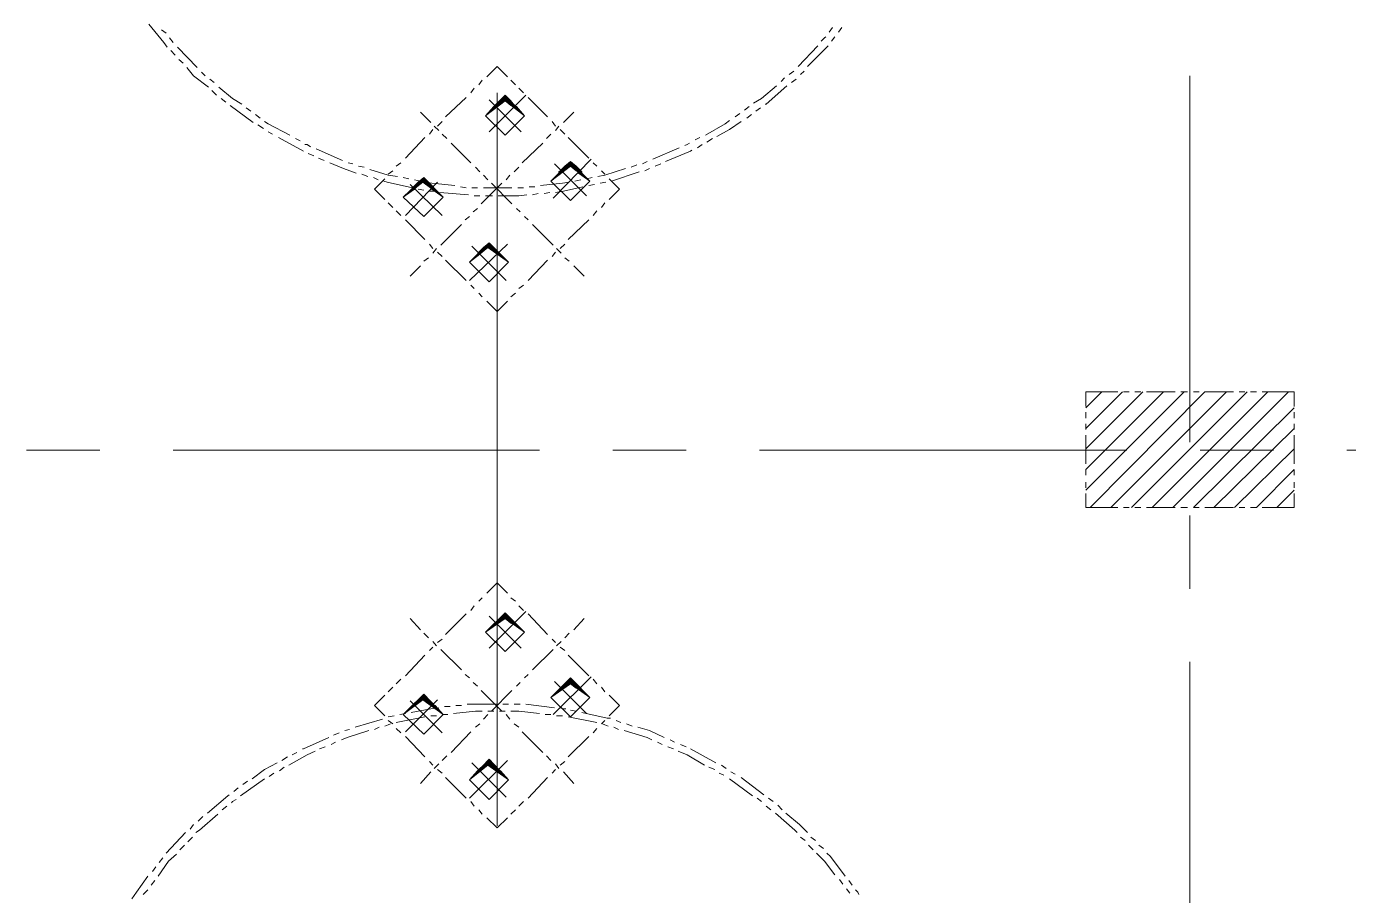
# Model space of a CAD drawing. Header units: millimetres. Extents: x 29 to 95071, y 20 to 67221.
# Drawn here: x 50992 to 56715, y 38255 to 42017 of the extents above; entities that cross this region are included whole.
import ezdxf

# ---------------------------------------------------------------- set-up
doc = ezdxf.new("R2010")
doc.units = ezdxf.units.MM

msp = doc.modelspace()

# ---------------------------------------------------------------- hatches: boundary and pattern name
h = msp.add_hatch(color=7)
h.dxf.hatch_style = 2
h.paths.add_polyline_path([(53064.1, 41719.1), (53088.9, 41694.4), (53039.3, 41694.4)])
h = msp.add_hatch(color=7)
h.dxf.hatch_style = 2
h.paths.add_polyline_path([(53014.5, 41669.6), (53024.5, 41669.6), (52979.8, 41629.9)])
h = msp.add_hatch(color=7)
h.paths.add_polyline_path([(53034.4, 41674.5), (53019.5, 41674.5), (53029.4, 41669.6)])
h.paths.add_polyline_path([(53019.5, 41674.5), (53029.4, 41669.6), (53014.5, 41669.6)])
h = msp.add_hatch(color=7)
h.paths.add_polyline_path([(53024.5, 41669.6), (53014.5, 41669.6)])
h.paths.add_polyline_path([(53024.5, 41669.6), (53014.5, 41669.6), (53029.4, 41669.6)])
h = msp.add_hatch(color=7)
h.paths.add_polyline_path([(53064.1, 41694.4), (53039.3, 41694.4), (53034.4, 41674.5)])
h.paths.add_polyline_path([(53039.3, 41694.4), (53034.4, 41674.5), (53019.5, 41674.5)])
h = msp.add_hatch(color=7)
h.paths.add_polyline_path([(53088.9, 41694.4), (53064.1, 41694.4), (53103.8, 41674.5)])
h.paths.add_polyline_path([(53064.1, 41694.4), (53103.8, 41674.5), (53088.9, 41674.5)])
h = msp.add_hatch(color=7)
h.paths.add_polyline_path([(53103.8, 41674.5), (53088.9, 41674.5), (53098.8, 41669.6)])
h.paths.add_polyline_path([(53088.9, 41674.5), (53098.8, 41669.6)])
h = msp.add_hatch(color=7)
h.dxf.hatch_style = 2
h.paths.add_polyline_path([(53103.8, 41674.5), (53113.7, 41669.6), (53098.8, 41669.6)])
h = msp.add_hatch(color=7)
h.paths.add_polyline_path([(53113.7, 41669.6), (53098.8, 41669.6)])
h.paths.add_polyline_path([(53113.7, 41669.6), (53098.8, 41669.6)])
h.paths.add_polyline_path([(53098.8, 41669.6), (53113.7, 41669.6), (53148.4, 41629.9)])
h = msp.add_hatch(color=7)
h.dxf.hatch_style = 2
h.paths.add_polyline_path([(53346.6, 41431.7), (53371.4, 41411.8), (53321.8, 41411.8)])
h = msp.add_hatch(color=7)
h.dxf.hatch_style = 2
h.paths.add_polyline_path([(53297.1, 41382.1), (53307, 41382.1), (53262.4, 41347.4)])
h = msp.add_hatch(color=7)
h.paths.add_polyline_path([(53311.9, 41387.1), (53302, 41392)])
h.paths.add_polyline_path([(53302, 41392), (53311.9, 41387.1), (53297.1, 41387.1)])
h = msp.add_hatch(color=7)
h.paths.add_polyline_path([(53311.9, 41387.1), (53297.1, 41387.1), (53307, 41382.1)])
h.paths.add_polyline_path([(53297.1, 41387.1), (53307, 41382.1), (53297.1, 41382.1)])
h = msp.add_hatch(color=7)
h.paths.add_polyline_path([(53346.6, 41411.8), (53321.8, 41411.8), (53316.9, 41392)])
h.paths.add_polyline_path([(53321.8, 41411.8), (53316.9, 41392), (53302, 41392)])
h = msp.add_hatch(color=7)
h.dxf.hatch_style = 2
h.paths.add_polyline_path([(53302, 41392), (53316.9, 41392), (53311.9, 41387.1)])
h = msp.add_hatch(color=7)
h.paths.add_polyline_path([(53371.4, 41411.8), (53346.6, 41411.8), (53391.2, 41392)])
h.paths.add_polyline_path([(53346.6, 41411.8), (53391.2, 41392), (53371.4, 41392)])
h = msp.add_hatch(color=7)
h.paths.add_polyline_path([(53381.3, 41387.1), (53371.4, 41392)])
h.paths.add_polyline_path([(53381.3, 41387.1), (53371.4, 41392), (53391.2, 41392)])
h = msp.add_hatch(color=7)
h.dxf.hatch_style = 2
h.paths.add_polyline_path([(53391.2, 41392), (53396.2, 41387.1), (53381.3, 41387.1)])
h = msp.add_hatch(color=7)
h.paths.add_polyline_path([(53381.3, 41387.1), (53381.3, 41382.1), (53396.2, 41382.1)])
h.paths.add_polyline_path([(53381.3, 41382.1), (53396.2, 41382.1), (53430.9, 41347.4)])
h = msp.add_hatch(color=7)
h.dxf.hatch_style = 2
h.paths.add_polyline_path([(53381.3, 41387.1), (53396.2, 41387.1), (53396.2, 41382.1)])
h = msp.add_hatch(color=7)
h.paths.add_polyline_path([(52682.5, 41322.6), (52667.6, 41322.6), (52672.5, 41312.7)])
h.paths.add_polyline_path([(52667.6, 41322.6), (52672.5, 41312.7), (52662.6, 41312.7)])
h = msp.add_hatch(color=7)
h.paths.add_polyline_path([(52707.2, 41342.5), (52687.4, 41342.5), (52682.5, 41322.6)])
h.paths.add_polyline_path([(52687.4, 41342.5), (52682.5, 41322.6), (52667.6, 41322.6)])
h = msp.add_hatch(color=7)
h.dxf.hatch_style = 2
h.paths.add_polyline_path([(52712.2, 41362.3), (52732, 41342.5), (52687.4, 41342.5)])
h = msp.add_hatch(color=7)
h.paths.add_polyline_path([(52732, 41342.5), (52707.2, 41342.5), (52751.8, 41322.6)])
h.paths.add_polyline_path([(52707.2, 41342.5), (52751.8, 41322.6), (52737, 41322.6)])
h = msp.add_hatch(color=7)
h.paths.add_polyline_path([(52751.8, 41322.6), (52737, 41322.6), (52746.9, 41312.7)])
h.paths.add_polyline_path([(52737, 41322.6), (52746.9, 41312.7)])
h = msp.add_hatch(color=7)
h.dxf.hatch_style = 2
h.paths.add_polyline_path([(52751.8, 41322.6), (52756.8, 41312.7), (52746.9, 41312.7)])
h = msp.add_hatch(color=7)
h.dxf.hatch_style = 2
h.paths.add_polyline_path([(52662.6, 41312.7), (52672.5, 41312.7), (52623, 41278)])
h = msp.add_hatch(color=7)
h.paths.add_polyline_path([(52756.8, 41312.7), (52761.8, 41312.7), (52746.9, 41312.7)])
h.paths.add_polyline_path([(52761.8, 41312.7), (52746.9, 41312.7)])
h.paths.add_polyline_path([(52746.9, 41312.7), (52761.8, 41312.7), (52796.5, 41278)])
h = msp.add_hatch(color=7)
h.paths.add_polyline_path([(52955.1, 41030.2), (52950.1, 41040.1)])
h.paths.add_polyline_path([(52950.1, 41040.1), (52955.1, 41030.2), (52945.1, 41030.2)])
h.paths.add_polyline_path([(52955.1, 41030.2), (52945.1, 41030.2), (52910.5, 40995.5)])
h = msp.add_hatch(color=7)
h.paths.add_polyline_path([(52989.8, 41059.9), (52969.9, 41059.9), (52965, 41040.1)])
h.paths.add_polyline_path([(52969.9, 41059.9), (52965, 41040.1), (52950.1, 41040.1)])
h = msp.add_hatch(color=7)
h.dxf.hatch_style = 2
h.paths.add_polyline_path([(52950.1, 41040.1), (52965, 41040.1), (52955.1, 41030.2)])
h = msp.add_hatch(color=7)
h.dxf.hatch_style = 2
h.paths.add_polyline_path([(52994.7, 41079.8), (53014.5, 41059.9), (52969.9, 41059.9)])
h = msp.add_hatch(color=7)
h.paths.add_polyline_path([(53014.5, 41059.9), (52989.8, 41059.9), (53034.4, 41040.1)])
h.paths.add_polyline_path([(52989.8, 41059.9), (53034.4, 41040.1), (53019.5, 41040.1)])
h = msp.add_hatch(color=7)
h.paths.add_polyline_path([(53034.4, 41040.1), (53019.5, 41040.1), (53029.4, 41030.2)])
h.paths.add_polyline_path([(53019.5, 41040.1), (53029.4, 41030.2)])
h = msp.add_hatch(color=7)
h.dxf.hatch_style = 2
h.paths.add_polyline_path([(53034.4, 41040.1), (53039.3, 41030.2), (53029.4, 41030.2)])
h = msp.add_hatch(color=7)
h.paths.add_polyline_path([(53039.3, 41030.2), (53044.3, 41030.2), (53029.4, 41030.2)])
h.paths.add_polyline_path([(53044.3, 41030.2), (53029.4, 41030.2)])
h.paths.add_polyline_path([(53029.4, 41030.2), (53044.3, 41030.2), (53079, 40995.5)])
h = msp.add_hatch(color=7)
h.dxf.hatch_style = 2
h.paths.add_polyline_path([(53014.5, 39429.2), (53024.5, 39429.2), (52979.8, 39394.5)])
h = msp.add_hatch(color=7)
h.paths.add_polyline_path([(53034.4, 39434.2), (53019.5, 39434.2), (53029.4, 39429.2)])
h.paths.add_polyline_path([(53019.5, 39434.2), (53029.4, 39429.2), (53014.5, 39429.2)])
h = msp.add_hatch(color=7)
h.paths.add_polyline_path([(53024.5, 39429.2), (53014.5, 39429.2)])
h.paths.add_polyline_path([(53024.5, 39429.2), (53014.5, 39429.2), (53029.4, 39429.2)])
h = msp.add_hatch(color=7)
h.paths.add_polyline_path([(53064.1, 39454), (53039.3, 39454), (53034.4, 39434.2)])
h.paths.add_polyline_path([(53039.3, 39454), (53034.4, 39434.2), (53019.5, 39434.2)])
h = msp.add_hatch(color=7)
h.dxf.hatch_style = 2
h.paths.add_polyline_path([(53064.1, 39478.8), (53088.9, 39454), (53039.3, 39454)])
h = msp.add_hatch(color=7)
h.paths.add_polyline_path([(53088.9, 39454), (53064.1, 39454), (53103.8, 39434.2)])
h.paths.add_polyline_path([(53064.1, 39454), (53103.8, 39434.2), (53088.9, 39434.2)])
h = msp.add_hatch(color=7)
h.paths.add_polyline_path([(53103.8, 39434.2), (53088.9, 39434.2), (53098.8, 39429.2)])
h.paths.add_polyline_path([(53088.9, 39434.2), (53098.8, 39429.2)])
h = msp.add_hatch(color=7)
h.dxf.hatch_style = 2
h.paths.add_polyline_path([(53103.8, 39434.2), (53113.7, 39429.2), (53098.8, 39429.2)])
h = msp.add_hatch(color=7)
h.paths.add_polyline_path([(53113.7, 39429.2), (53098.8, 39429.2)])
h.paths.add_polyline_path([(53113.7, 39429.2), (53098.8, 39429.2)])
h.paths.add_polyline_path([(53098.8, 39429.2), (53113.7, 39429.2), (53148.4, 39394.5)])
h = msp.add_hatch(color=7)
h.dxf.hatch_style = 2
h.paths.add_polyline_path([(53297.1, 39146.7), (53307, 39146.7), (53262.4, 39112)])
h = msp.add_hatch(color=7)
h.paths.add_polyline_path([(53316.9, 39151.7), (53302, 39151.7), (53311.9, 39146.7)])
h.paths.add_polyline_path([(53302, 39151.7), (53311.9, 39146.7), (53297.1, 39146.7)])
h = msp.add_hatch(color=7)
h.paths.add_polyline_path([(53307, 39146.7), (53297.1, 39146.7)])
h.paths.add_polyline_path([(53307, 39146.7), (53297.1, 39146.7), (53311.9, 39146.7)])
h = msp.add_hatch(color=7)
h.paths.add_polyline_path([(53346.6, 39171.5), (53321.8, 39171.5), (53316.9, 39151.7)])
h.paths.add_polyline_path([(53321.8, 39171.5), (53316.9, 39151.7), (53302, 39151.7)])
h = msp.add_hatch(color=7)
h.dxf.hatch_style = 2
h.paths.add_polyline_path([(53346.6, 39196.3), (53371.4, 39171.5), (53321.8, 39171.5)])
h = msp.add_hatch(color=7)
h.paths.add_polyline_path([(53371.4, 39171.5), (53346.6, 39171.5), (53391.2, 39151.7)])
h.paths.add_polyline_path([(53346.6, 39171.5), (53391.2, 39151.7), (53371.4, 39151.7)])
h = msp.add_hatch(color=7)
h.paths.add_polyline_path([(53391.2, 39151.7), (53371.4, 39151.7), (53381.3, 39146.7)])
h.paths.add_polyline_path([(53371.4, 39151.7), (53381.3, 39146.7)])
h = msp.add_hatch(color=7)
h.dxf.hatch_style = 2
h.paths.add_polyline_path([(53391.2, 39151.7), (53396.2, 39146.7), (53381.3, 39146.7)])
h = msp.add_hatch(color=7)
h.paths.add_polyline_path([(53396.2, 39146.7), (53381.3, 39146.7)])
h.paths.add_polyline_path([(53396.2, 39146.7), (53381.3, 39146.7)])
h.paths.add_polyline_path([(53381.3, 39146.7), (53396.2, 39146.7), (53430.9, 39112)])
h = msp.add_hatch(color=7)
h.paths.add_polyline_path([(52707.2, 39102.1), (52687.4, 39102.1), (52682.5, 39082.3)])
h.paths.add_polyline_path([(52687.4, 39102.1), (52682.5, 39082.3), (52667.6, 39082.3)])
h = msp.add_hatch(color=7)
h.dxf.hatch_style = 2
h.paths.add_polyline_path([(52712.2, 39126.9), (52732, 39102.1), (52687.4, 39102.1)])
h = msp.add_hatch(color=7)
h.paths.add_polyline_path([(52732, 39102.1), (52707.2, 39102.1), (52751.8, 39082.3)])
h.paths.add_polyline_path([(52707.2, 39102.1), (52751.8, 39082.3), (52737, 39082.3)])
h = msp.add_hatch(color=7)
h.dxf.hatch_style = 2
h.paths.add_polyline_path([(52662.6, 39077.3), (52672.5, 39077.3), (52623, 39037.7)])
h = msp.add_hatch(color=7)
h.paths.add_polyline_path([(52682.5, 39082.3), (52667.6, 39082.3), (52672.5, 39077.3)])
h.paths.add_polyline_path([(52667.6, 39082.3), (52672.5, 39077.3), (52662.6, 39077.3)])
h = msp.add_hatch(color=7)
h.paths.add_polyline_path([(52751.8, 39082.3), (52737, 39082.3), (52746.9, 39077.3)])
h.paths.add_polyline_path([(52737, 39082.3), (52746.9, 39077.3)])
h = msp.add_hatch(color=7)
h.dxf.hatch_style = 2
h.paths.add_polyline_path([(52751.8, 39082.3), (52756.8, 39077.3), (52746.9, 39077.3)])
h = msp.add_hatch(color=7)
h.paths.add_polyline_path([(52756.8, 39077.3), (52761.8, 39077.3), (52746.9, 39077.3)])
h.paths.add_polyline_path([(52761.8, 39077.3), (52746.9, 39077.3)])
h.paths.add_polyline_path([(52746.9, 39077.3), (52761.8, 39077.3), (52796.5, 39037.7)])
h = msp.add_hatch(color=7)
h.paths.add_polyline_path([(52965, 38799.7), (52950.1, 38799.7), (52955.1, 38794.8)])
h.paths.add_polyline_path([(52950.1, 38799.7), (52955.1, 38794.8), (52945.1, 38794.8)])
h = msp.add_hatch(color=7)
h.paths.add_polyline_path([(52989.8, 38819.6), (52969.9, 38819.6), (52965, 38799.7)])
h.paths.add_polyline_path([(52969.9, 38819.6), (52965, 38799.7), (52950.1, 38799.7)])
h = msp.add_hatch(color=7)
h.dxf.hatch_style = 2
h.paths.add_polyline_path([(52994.7, 38844.4), (53014.5, 38819.6), (52969.9, 38819.6)])
h = msp.add_hatch(color=7)
h.paths.add_polyline_path([(53014.5, 38819.6), (52989.8, 38819.6), (53034.4, 38799.7)])
h.paths.add_polyline_path([(52989.8, 38819.6), (53034.4, 38799.7), (53019.5, 38799.7)])
h = msp.add_hatch(color=7)
h.paths.add_polyline_path([(53034.4, 38799.7), (53019.5, 38799.7), (53029.4, 38794.8)])
h.paths.add_polyline_path([(53019.5, 38799.7), (53029.4, 38794.8)])
h = msp.add_hatch(color=7)
h.dxf.hatch_style = 2
h.paths.add_polyline_path([(53034.4, 38799.7), (53039.3, 38794.8), (53029.4, 38794.8)])
h = msp.add_hatch(color=7)
h.dxf.hatch_style = 2
h.paths.add_polyline_path([(52945.1, 38794.8), (52955.1, 38794.8), (52910.5, 38755.1)])
h = msp.add_hatch(color=7)
h.paths.add_polyline_path([(53039.3, 38794.8), (53044.3, 38794.8), (53029.4, 38794.8)])
h.paths.add_polyline_path([(53044.3, 38794.8), (53029.4, 38794.8)])
h.paths.add_polyline_path([(53029.4, 38794.8), (53044.3, 38794.8), (53079, 38755.1)])

# ---------------------------------------------------------------- linework, layer by layer
at = {"color": 7, "lineweight": 0}
for points in [[(51522.6, 42026.5), (51587.1, 41947.2), (51601.9, 41927.3)], [(54466.8, 41991.8), (54481.7, 42011.6)], [(54506.5, 41991.8), (54521.3, 42011.6)], [(51577.1, 42001.7), (51597, 41986.8)], [(51611.8, 41967), (51626.7, 41947.2)], [(54432.1, 41952.1), (54447, 41967), (54451.9, 41971.9)], [(54476.7, 41952.1), (54491.6, 41971.9)], [(51616.8, 41912.5), (51636.6, 41892.6)], [(51646.5, 41927.3), (51730.8, 41838.1)], [(54333, 41843.1), (54417.2, 41932.3)], [(54372.6, 41843.1), (54461.8, 41932.3)], [(51651.5, 41872.8), (51671.3, 41857.9)], [(51686.2, 41838.1), (51715.9, 41803.4), (51780.4, 41753.8)], [(53029.4, 41843.1), (52984.8, 41798.5)], [(53029.4, 41843.1), (53074, 41798.5)], [(51750.6, 41818.3), (51765.5, 41803.4)], [(51785.3, 41788.5), (51805.1, 41773.7)], [(52965, 41783.6), (52950.1, 41763.8)], [(53088.9, 41783.6), (53108.7, 41763.8)], [(54258.6, 41778.6), (54273.5, 41793.5)], [(54293.3, 41808.4), (54313.2, 41823.2)], [(54303.2, 41773.7), (54323.1, 41788.5)], [(54342.9, 41808.4), (54357.8, 41823.2)], [(56028.1, 40217.3), (56028.1, 41803.4)], [(51795.2, 41739), (51815.1, 41719.1)], [(51825, 41753.8), (51884.4, 41704.3), (51924.1, 41679.5)], [(52930.3, 41748.9), (52915.4, 41729.1)], [(53064.1, 41719.1), (52979.8, 41629.9), (53064.1, 41694.4)], [(53153.3, 41719.1), (52994.7, 41560.5)], [(53029.4, 38556.9), (53029.4, 41729.1)], [(53148.4, 41629.9), (53064.1, 41719.1)], [(53123.6, 41748.9), (53143.4, 41729.1)], [(54139.7, 41684.5), (54174.4, 41704.3), (54238.8, 41758.8)], [(54189.2, 41679.5), (54194.2, 41679.5), (54283.4, 41758.8)], [(51834.9, 41704.3), (51854.7, 41689.4)], [(51874.5, 41674.5), (51973.7, 41600.2)], [(51943.9, 41664.6), (51963.8, 41649.8)], [(52895.6, 41709.2), (52806.4, 41625)], [(52994.7, 41699.3), (53133.5, 41560.5)], [(53064.1, 41694.4), (53148.4, 41629.9)], [(53163.2, 41709.2), (53247.5, 41625)], [(54100, 41654.7), (54119.8, 41669.6)], [(54149.6, 41649.8), (54169.4, 41664.6)], [(51983.6, 41634.9), (52003.4, 41620)], [(52023.2, 41605.1), (52038.1, 41595.2), (52132.3, 41545.7)], [(52697.3, 41644.8), (52741.9, 41600.2)], [(52791.5, 41605.1), (52771.7, 41585.3)], [(53064.1, 41545.7), (52979.8, 41629.9)], [(53148.4, 41629.9), (53064.1, 41545.7)], [(53267.3, 41605.1), (53282.2, 41585.3)], [(53361.5, 41644.8), (53316.9, 41600.2)], [(53931.5, 41545.7), (54015.8, 41595.2), (54035.6, 41610.1)], [(53981.1, 41540.7), (54035.6, 41570.5), (54085.2, 41605.1)], [(54060.4, 41625), (54080.2, 41639.8)], [(54109.9, 41620), (54129.8, 41634.9)], [(51993.5, 41590.3), (52018.3, 41575.4)], [(52038.1, 41560.5), (52057.9, 41550.6)], [(52751.8, 41570.5), (52737, 41550.6)], [(52756.8, 41585.3), (52776.6, 41565.5)], [(52791.5, 41550.6), (52811.3, 41530.8)], [(53262.4, 41550.6), (53242.5, 41530.8)], [(53297.1, 41585.3), (53282.2, 41565.5)], [(53302, 41570.5), (53321.8, 41550.6)], [(52082.7, 41535.8), (52191.8, 41476.3)], [(52157.1, 41530.8), (52176.9, 41520.9)], [(52196.7, 41506), (52206.6, 41506), (52221.5, 41496.1)], [(52717.1, 41535.8), (52632.9, 41446.5)], [(52831.1, 41511), (52915.4, 41426.7)], [(53227.7, 41511), (53138.5, 41426.7)], [(53336.7, 41535.8), (53425.9, 41446.5)], [(53703.5, 41441.6), (53817.5, 41491.1)], [(53842.3, 41501.1), (53852.2, 41506), (53862.1, 41511)], [(53886.9, 41525.8), (53906.7, 41535.8)], [(53896.8, 41491.1), (53916.6, 41506)], [(53936.5, 41515.9), (53961.2, 41530.8)], [(52211.6, 41466.4), (52236.4, 41456.5)], [(52246.3, 41486.2), (52360.3, 41436.6)], [(52256.2, 41446.5), (52281, 41436.6)], [(53346.6, 41431.7), (53262.4, 41347.4), (53346.6, 41411.8)], [(53435.8, 41441.6), (53272.3, 41273.1)], [(53346.6, 41411.8), (53430.9, 41347.4), (53346.6, 41431.7)], [(53658.9, 41421.8), (53678.7, 41431.7)], [(53758, 41431.7), (53867.1, 41476.3), (53872, 41481.2)], [(52305.8, 41426.7), (52365.2, 41401.9), (52419.8, 41382.1)], [(52385.1, 41426.7), (52404.9, 41421.8)], [(52429.7, 41411.8), (52454.4, 41406.9)], [(52444.5, 41377.1), (52469.3, 41367.2)], [(52479.2, 41397), (52558.5, 41372.2), (52598.2, 41367.2)], [(52578.4, 41392), (52558.5, 41377.1)], [(52613.1, 41426.7), (52593.2, 41411.8)], [(52935.2, 41406.9), (52955.1, 41387.1)], [(53123.6, 41406.9), (53103.8, 41387.1)], [(53416, 41283), (53277.2, 41421.8)], [(53445.8, 41426.7), (53460.6, 41411.8)], [(53465.6, 41367.2), (53495.3, 41372.2), (53584.5, 41401.9)], [(53480.5, 41392), (53495.3, 41377.1)], [(53525.1, 41347.4), (53644, 41387.1)], [(53609.3, 41406.9), (53634.1, 41416.8)], [(53668.8, 41392), (53688.6, 41401.9)], [(53713.4, 41411.8), (53738.2, 41421.8)], [(52494.1, 41362.3), (52513.9, 41352.4)], [(52543.7, 41357.3), (52499.1, 41312.7), (52543.7, 41268.1)], [(52538.7, 41347.4), (52553.6, 41342.5), (52662.6, 41317.7)], [(52623, 41362.3), (52647.8, 41357.3)], [(52712.2, 41362.3), (52623, 41278), (52707.2, 41342.5)], [(52771.7, 41342.5), (52632.9, 41198.7)], [(52791.5, 41198.7), (52652.7, 41332.5)], [(52672.5, 41352.4), (52697.3, 41347.4)], [(52707.2, 41342.5), (52796.5, 41278), (52712.2, 41193.8)], [(52796.5, 41278), (52712.2, 41362.3)], [(52722.1, 41342.5), (52746.9, 41337.5), (52846, 41327.6)], [(52870.8, 41322.6), (52895.6, 41317.7)], [(52920.4, 41317.7), (52935.2, 41317.7), (52945.1, 41317.7)], [(53049.2, 41337.5), (52960, 41248.3)], [(52969.9, 41372.2), (52989.8, 41352.4)], [(52969.9, 41317.7), (53093.8, 41317.7)], [(53004.6, 41337.5), (53093.8, 41248.3)], [(53083.9, 41372.2), (53069.1, 41352.4)], [(53118.6, 41317.7), (53123.6, 41317.7), (53143.4, 41317.7)], [(53168.2, 41322.6), (53193, 41322.6)], [(53217.8, 41327.6), (53311.9, 41337.5), (53341.7, 41342.5)], [(53346.6, 41263.1), (53262.4, 41347.4)], [(53282.2, 41297.8), (53316.9, 41302.8), (53401.1, 41322.6)], [(53430.9, 41347.4), (53346.6, 41263.1)], [(53366.5, 41347.4), (53391.2, 41352.4)], [(53416, 41357.3), (53440.8, 41362.3)], [(53425.9, 41327.6), (53450.7, 41332.5)], [(53475.5, 41337.5), (53500.3, 41342.5)], [(53515.1, 41357.3), (53559.8, 41312.7)], [(52712.2, 41193.8), (52623, 41278)], [(52687.4, 41312.7), (52712.2, 41307.8)], [(52732, 41302.8), (52741.9, 41302.8), (52756.8, 41302.8)], [(52781.6, 41297.8), (52905.5, 41287.9)], [(52930.3, 41283), (52955.1, 41283)], [(52979.8, 41283), (53009.6, 41283)], [(53034.4, 41283), (53123.6, 41283), (53158.3, 41287.9)], [(53183.1, 41287.9), (53207.8, 41292.9)], [(53232.6, 41292.9), (53257.4, 41297.8)], [(53559.8, 41312.7), (53515.1, 41268.1)], [(52558.5, 41253.2), (52578.4, 41233.4)], [(52593.2, 41218.5), (52613.1, 41198.7)], [(52945.1, 41228.5), (52925.3, 41213.6)], [(53113.7, 41228.5), (53128.5, 41213.6)], [(53460.6, 41218.5), (53445.8, 41198.7)], [(53495.3, 41253.2), (53480.5, 41233.4)], [(52632.9, 41178.9), (52717.1, 41094.6)], [(52875.8, 41159.1), (52786.5, 41069.8)], [(52910.5, 41193.8), (52890.6, 41178.9)], [(53148.4, 41193.8), (53163.2, 41178.9)], [(53183.1, 41159.1), (53272.3, 41069.8)], [(53425.9, 41178.9), (53336.7, 41094.6)], [(52737, 41074.8), (52751.8, 41055)], [(52766.7, 41055), (52751.8, 41035.1)], [(52771.7, 41040.1), (52791.5, 41020.3)], [(52994.7, 41079.8), (52910.5, 40995.5), (52989.8, 41059.9)], [(53074, 41074.8), (52910.5, 40916.2)], [(53069.1, 40916.2), (52920.4, 41064.9)], [(52989.8, 41059.9), (53079, 40995.5), (52994.7, 41079.8)], [(53282.2, 41040.1), (53267.3, 41020.3)], [(53287.1, 41055), (53307, 41035.1)], [(53321.8, 41074.8), (53302, 41055)], [(52697.3, 40980.6), (52652.7, 40936)], [(52732, 41015.3), (52712.2, 41000.5)], [(52806.4, 41005.4), (52895.6, 40916.2)], [(52994.7, 40911.2), (52910.5, 40995.5)], [(53079, 40995.5), (52994.7, 40911.2)], [(53247.5, 41005.4), (53163.2, 40916.2)], [(53321.8, 41015.3), (53341.7, 41000.5)], [(53361.5, 40980.6), (53406.1, 40936)], [(52915.4, 40896.4), (52930.3, 40881.5)], [(52950.1, 40861.7), (52965, 40846.8)], [(53108.7, 40861.7), (53088.9, 40846.8)], [(53143.4, 40896.4), (53123.6, 40881.5)], [(52984.8, 40827), (53029.4, 40782.4)], [(53074, 40827), (53029.4, 40782.4)], [(55715.9, 40435.4), (55577.1, 40435.4), (55577.1, 40371)], [(55577.1, 40366), (55646.5, 40435.4)], [(55577.1, 40276.8), (55735.7, 40435.4)], [(55577.1, 40187.6), (55824.9, 40435.4)], [(55577.1, 40098.4), (55914.1, 40435.4)], [(55577.1, 40009.1), (56003.3, 40435.4)], [(55596.9, 39934.8), (56092.6, 40435.4)], [(55686.1, 39934.8), (56186.7, 40435.4)], [(55765.4, 40435.4), (55740.6, 40435.4)], [(55775.3, 39934.8), (56275.9, 40435.4)], [(55815, 40435.4), (55790.2, 40435.4)], [(55963.7, 40435.4), (55839.8, 40435.4)], [(55864.6, 39934.8), (56365.2, 40435.4)], [(55953.8, 39934.8), (56454.4, 40435.4)], [(56018.2, 40435.4), (55988.5, 40435.4)], [(56067.8, 40435.4), (56043, 40435.4)], [(56216.5, 40435.4), (56092.6, 40435.4)], [(56266, 40435.4), (56241.2, 40435.4)], [(56315.6, 40435.4), (56290.8, 40435.4)], [(56479.2, 40371), (56479.2, 40435.4), (56340.4, 40435.4)], [(55577.1, 40346.2), (55577.1, 40321.4)], [(56043, 39934.8), (56479.2, 40366)], [(56479.2, 40321.4), (56479.2, 40346.2)], [(55577.1, 40296.6), (55577.1, 40271.8)], [(56479.2, 40271.8), (56479.2, 40296.6)], [(55577.1, 40247.1), (55577.1, 40123.1)], [(56132.2, 39934.8), (56479.2, 40276.8)], [(56479.2, 40123.1), (56479.2, 40247.1)], [(51309.5, 40182.6), (50992.3, 40182.6)], [(53212.8, 40182.6), (51626.7, 40182.6)], [(53847.2, 40182.6), (53530, 40182.6)], [(55755.5, 40182.6), (54164.5, 40182.6)], [(56389.9, 40182.6), (56072.7, 40182.6)], [(56221.4, 39934.8), (56479.2, 40187.6)], [(58293.3, 40182.6), (56707.2, 40182.6)], [(55577.1, 40098.4), (55577.1, 40073.6)], [(56315.6, 39934.8), (56479.2, 40098.4)], [(56479.2, 40073.6), (56479.2, 40098.4)], [(55577.1, 40043.8), (55577.1, 40019.1)], [(56404.8, 39934.8), (56479.2, 40009.1)], [(56479.2, 40019.1), (56479.2, 40043.8)], [(55577.1, 39994.3), (55577.1, 39934.8), (55715.9, 39934.8)], [(56479.2, 39934.8), (56479.2, 39994.3)], [(55740.6, 39934.8), (55765.4, 39934.8)], [(55790.2, 39934.8), (55815, 39934.8)], [(55839.8, 39934.8), (55963.7, 39934.8)], [(55988.5, 39934.8), (56018.2, 39934.8)], [(56028.1, 39582.9), (56028.1, 39900.1)], [(56043, 39934.8), (56067.8, 39934.8)], [(56092.6, 39934.8), (56216.5, 39934.8)], [(56241.2, 39934.8), (56266, 39934.8)], [(56290.8, 39934.8), (56315.6, 39934.8)], [(56340.4, 39934.8), (56479.2, 39934.8)], [(52984.8, 39563.1), (53029.4, 39607.7)], [(53074, 39563.1), (53029.4, 39607.7)], [(52950.1, 39528.4), (52965, 39543.2)], [(53108.7, 39528.4), (53088.9, 39543.2)], [(52915.4, 39488.7), (52930.3, 39508.5)], [(53143.4, 39488.7), (53123.6, 39508.5)], [(52697.3, 39404.4), (52652.7, 39454)], [(52806.4, 39384.6), (52895.6, 39473.8)], [(53064.1, 39478.8), (52979.8, 39394.5), (53064.1, 39454)], [(53153.3, 39483.7), (52994.7, 39325.1)], [(52994.7, 39463.9), (53133.5, 39325.1)], [(53148.4, 39394.5), (53064.1, 39478.8)], [(53064.1, 39454), (53148.4, 39394.5)], [(53247.5, 39384.6), (53163.2, 39473.8)], [(53361.5, 39404.4), (53406.1, 39454)], [(52732, 39369.7), (52712.2, 39389.6)], [(53064.1, 39310.3), (52979.8, 39394.5)], [(53148.4, 39394.5), (53064.1, 39310.3)], [(53321.8, 39369.7), (53341.7, 39389.6)], [(52737, 39315.2), (52751.8, 39330.1)], [(52766.7, 39335.1), (52751.8, 39354.9)], [(52771.7, 39349.9), (52791.5, 39364.8)], [(52875.8, 39231), (52786.5, 39320.2)], [(53183.1, 39231), (53272.3, 39320.2)], [(53282.2, 39349.9), (53267.3, 39364.8)], [(53287.1, 39335.1), (53307, 39354.9)], [(53321.8, 39315.2), (53302, 39330.1)], [(52632.9, 39206.2), (52717.1, 39295.4)], [(53425.9, 39206.2), (53336.7, 39295.4)], [(56028.1, 37674.6), (56028.1, 39265.7)], [(52910.5, 39196.3), (52890.6, 39211.1)], [(53148.4, 39196.3), (53163.2, 39211.1)], [(53435.8, 39201.2), (53272.3, 39037.7)], [(52558.5, 39136.8), (52578.4, 39156.6)], [(52593.2, 39171.5), (52613.1, 39191.3)], [(52945.1, 39161.6), (52925.3, 39176.4)], [(53049.2, 39052.5), (52960, 39141.7)], [(53004.6, 39052.5), (53093.8, 39141.7)], [(53113.7, 39161.6), (53128.5, 39176.4)], [(53346.6, 39196.3), (53262.4, 39112), (53346.6, 39171.5)], [(53416, 39042.6), (53277.2, 39181.4)], [(53346.6, 39171.5), (53430.9, 39112), (53346.6, 39196.3)], [(53460.6, 39171.5), (53445.8, 39191.3)], [(53495.3, 39136.8), (53480.5, 39156.6)], [(52499.1, 39077.3), (52543.7, 39121.9)], [(52712.2, 39126.9), (52623, 39037.7), (52707.2, 39102.1)], [(52771.7, 39102.1), (52632.9, 38963.3)], [(52791.5, 38958.4), (52652.7, 39097.1)], [(52707.2, 39102.1), (52796.5, 39037.7), (52712.2, 38953.4)], [(52796.5, 39037.7), (52712.2, 39126.9)], [(53346.6, 39027.7), (53262.4, 39112)], [(53430.9, 39112), (53346.6, 39027.7)], [(53559.8, 39077.3), (53515.1, 39121.9)], [(52543.7, 39032.7), (52499.1, 39077.3)], [(52583.3, 39032.7), (52558.5, 39027.7)], [(52717.1, 39027.7), (52593.2, 39003)], [(52632.9, 39042.6), (52608.1, 39037.7)], [(52712.2, 38953.4), (52623, 39037.7)], [(52776.6, 39067.4), (52741.9, 39062.4), (52657.7, 39047.6)], [(52766.7, 39032.7), (52746.9, 39032.7), (52741.9, 39032.7)], [(52816.3, 39037.7), (52791.5, 39037.7)], [(52826.2, 39072.4), (52801.4, 39072.4)], [(52965, 39052.5), (52935.2, 39052.5), (52841.1, 39042.6)], [(52875.8, 39077.3), (52851, 39077.3)], [(53029.4, 39082.3), (52930.3, 39082.3), (52900.5, 39082.3)], [(52969.9, 39017.8), (52989.8, 39037.7)], [(53014.5, 39052.5), (52989.8, 39052.5)], [(53064.1, 39052.5), (53039.3, 39052.5)], [(53079, 39082.3), (53054.2, 39082.3)], [(53083.9, 39017.8), (53069.1, 39037.7)], [(53212.8, 39042.6), (53123.6, 39052.5), (53088.9, 39052.5)], [(53128.5, 39082.3), (53123.6, 39082.3), (53103.8, 39082.3)], [(53277.2, 39067.4), (53153.3, 39082.3)], [(53262.4, 39037.7), (53237.6, 39037.7)], [(53311.9, 39032.7), (53287.1, 39032.7)], [(53326.8, 39062.4), (53316.9, 39062.4), (53302, 39067.4)], [(53460.6, 39003), (53336.7, 39027.7)], [(53371.4, 39052.5), (53346.6, 39057.5)], [(53520.1, 39022.8), (53505.2, 39022.8), (53396.2, 39047.6)], [(53515.1, 39032.7), (53559.8, 39077.3)], [(52390, 38973.2), (52370.2, 38968.3)], [(52533.8, 39017.8), (52414.8, 38983.1)], [(52518.9, 38983.1), (52499.1, 38973.2)], [(52568.4, 38998), (52558.5, 38993.1), (52543.7, 38988.1)], [(52578.4, 38998), (52558.5, 39012.9)], [(52613.1, 38958.4), (52593.2, 38978.2)], [(52935.2, 38983.1), (52955.1, 38998)], [(53123.6, 38983.1), (53103.8, 38998)], [(53445.8, 38958.4), (53460.6, 38978.2)], [(53480.5, 38998), (53495.3, 39012.9)], [(53510.2, 38988.1), (53495.3, 38993.1), (53485.4, 38998)], [(53554.8, 38973.2), (53535, 38983.1)], [(53564.7, 39003), (53544.9, 39012.9)], [(53614.3, 38988.1), (53589.5, 38998)], [(53753.1, 38938.5), (53688.6, 38968.3), (53639.1, 38983.1)], [(52300.8, 38938.5), (52191.8, 38889), (52186.8, 38889)], [(52330.5, 38918.7), (52310.7, 38908.8)], [(52345.4, 38958.4), (52320.6, 38948.4)], [(52474.3, 38968.3), (52380.1, 38938.5), (52355.3, 38928.6)], [(52717.1, 38854.3), (52632.9, 38943.5)], [(52831.1, 38874.1), (52915.4, 38963.3)], [(53227.7, 38874.1), (53138.5, 38963.3)], [(53336.7, 38854.3), (53425.9, 38943.5)], [(53698.5, 38928.6), (53678.7, 38938.5), (53579.6, 38968.3)], [(53743.2, 38908.8), (53723.3, 38918.7)], [(53797.7, 38918.7), (53777.8, 38928.6)], [(52241.3, 38879.1), (52206.6, 38864.2), (52127.3, 38819.6)], [(52162, 38874.1), (52142.2, 38864.2)], [(52285.9, 38898.9), (52261.1, 38889)], [(52791.5, 38839.4), (52811.3, 38859.2)], [(53262.4, 38839.4), (53242.5, 38859.2)], [(53792.7, 38889), (53767.9, 38898.9)], [(53926.5, 38819.6), (53852.2, 38864.2), (53812.5, 38879.1)], [(53847.2, 38898.9), (53822.5, 38908.8)], [(53976.1, 38829.5), (53867.1, 38889)], [(52077.8, 38829.5), (52023.2, 38799.7), (51968.7, 38760.1)], [(52107.5, 38809.7), (52087.7, 38794.8)], [(52122.4, 38854.3), (52097.6, 38839.4)], [(52751.8, 38819.6), (52737, 38834.4)], [(52756.8, 38804.7), (52776.6, 38824.5)], [(52791.5, 38784.9), (52771.7, 38799.7)], [(52994.7, 38844.4), (52910.5, 38755.1), (52989.8, 38819.6)], [(53074, 38839.4), (52910.5, 38675.8)], [(53069.1, 38680.8), (52920.4, 38829.5)], [(52989.8, 38819.6), (53079, 38755.1), (52994.7, 38844.4)], [(53267.3, 38784.9), (53282.2, 38799.7)], [(53297.1, 38804.7), (53282.2, 38824.5)], [(53302, 38819.6), (53321.8, 38834.4)], [(53971.2, 38799.7), (53946.4, 38809.7)], [(54020.7, 38804.7), (54000.9, 38819.6)], [(52023.2, 38760.1), (51919.1, 38685.7)], [(51948.9, 38750.2), (51929.1, 38735.3)], [(52062.9, 38784.9), (52043.1, 38770)], [(52697.3, 38740.3), (52741.9, 38789.8)], [(52895.6, 38675.8), (52806.4, 38765)], [(52994.7, 38670.9), (52910.5, 38755.1)], [(53079, 38755.1), (52994.7, 38670.9)], [(53163.2, 38675.8), (53247.5, 38765)], [(53361.5, 38740.3), (53316.9, 38789.8)], [(54010.8, 38775), (53991, 38784.9)], [(54134.7, 38685.7), (54035.6, 38760.1)], [(54060.4, 38779.9), (54040.5, 38789.8)], [(54184.3, 38690.7), (54085.2, 38765)], [(51869.6, 38690.7), (51864.6, 38685.7), (51775.4, 38611.4)], [(51909.2, 38720.4), (51889.4, 38705.6)], [(51859.7, 38641.1), (51839.8, 38626.3)], [(51899.3, 38670.9), (51884.4, 38661), (51879.5, 38656)], [(52930.3, 38641.1), (52915.4, 38661)], [(52965, 38606.4), (52950.1, 38626.3)], [(53088.9, 38606.4), (53108.7, 38626.3)], [(53123.6, 38641.1), (53143.4, 38661)], [(54174.4, 38661), (54154.5, 38675.8)], [(54214, 38626.3), (54194.2, 38641.1)], [(54223.9, 38661), (54204.1, 38675.8)], [(54263.6, 38626.3), (54243.8, 38646.1)], [(51820, 38606.4), (51740.7, 38537), (51725.8, 38527.1)], [(51755.6, 38596.5), (51735.8, 38576.7)], [(53029.4, 38547), (52984.8, 38591.6)], [(53029.4, 38547), (53074, 38591.6)], [(54328, 38527.1), (54318.1, 38537), (54233.8, 38611.4)], [(54372.6, 38527.1), (54337.9, 38561.8), (54278.5, 38611.4)], [(51681.2, 38527.1), (51597, 38437.9)], [(51715.9, 38561.8), (51701.1, 38542)], [(51676.3, 38472.6), (51656.4, 38452.8)], [(51711, 38507.3), (51691.1, 38487.5)], [(54362.7, 38492.4), (54342.9, 38507.3)], [(54397.4, 38452.8), (54377.6, 38472.6)], [(54407.3, 38492.4), (54387.5, 38507.3)], [(54442, 38457.7), (54422.2, 38472.6)], [(51641.6, 38433), (51606.9, 38403.2), (51562.3, 38338.8)], [(51582.1, 38418.1), (51567.2, 38398.3)], [(54491.6, 38343.7), (54447, 38403.2), (54412.3, 38437.9)], [(54536.2, 38338.8), (54471.8, 38423), (54456.9, 38437.9)], [(51552.4, 38378.4), (51537.5, 38358.6)], [(51517.7, 38338.8), (51468.1, 38269.4), (51448.3, 38239.7)], [(51547.4, 38319), (51532.5, 38299.1)], [(54526.3, 38304.1), (54511.4, 38323.9)], [(54556, 38264.4), (54541.2, 38284.3)], [(54565.9, 38299.1), (54551.1, 38319)], [(51517.7, 38279.3), (51497.8, 38259.5)], [(54595.7, 38259.5), (54590.7, 38269.4), (54580.8, 38279.3)]]:
    msp.add_lwpolyline(points, dxfattribs=at)
for points in [[(53064.1, 41719.1), (53088.9, 41694.4), (53039.3, 41694.4)], [(53014.5, 41669.6), (53024.5, 41669.6), (52979.8, 41629.9)], [(53019.5, 41674.5), (53029.4, 41669.6), (53014.5, 41669.6)], [(53024.5, 41669.6), (53014.5, 41669.6)], [(53024.5, 41669.6), (53014.5, 41669.6), (53029.4, 41669.6)], [(53039.3, 41694.4), (53034.4, 41674.5), (53019.5, 41674.5)], [(53034.4, 41674.5), (53019.5, 41674.5), (53029.4, 41669.6)], [(53064.1, 41694.4), (53039.3, 41694.4), (53034.4, 41674.5)], [(53088.9, 41694.4), (53064.1, 41694.4), (53103.8, 41674.5)], [(53064.1, 41694.4), (53103.8, 41674.5), (53088.9, 41674.5)], [(53103.8, 41674.5), (53088.9, 41674.5), (53098.8, 41669.6)], [(53088.9, 41674.5), (53098.8, 41669.6)], [(53103.8, 41674.5), (53113.7, 41669.6), (53098.8, 41669.6)], [(53113.7, 41669.6), (53098.8, 41669.6)], [(53113.7, 41669.6), (53098.8, 41669.6)], [(53098.8, 41669.6), (53113.7, 41669.6), (53148.4, 41629.9)], [(53346.6, 41431.7), (53371.4, 41411.8), (53321.8, 41411.8)], [(53297.1, 41382.1), (53307, 41382.1), (53262.4, 41347.4)], [(53302, 41392), (53311.9, 41387.1), (53297.1, 41387.1)], [(53311.9, 41387.1), (53297.1, 41387.1), (53307, 41382.1)], [(53297.1, 41387.1), (53307, 41382.1), (53297.1, 41382.1)], [(53321.8, 41411.8), (53316.9, 41392), (53302, 41392)], [(53302, 41392), (53316.9, 41392), (53311.9, 41387.1)], [(53311.9, 41387.1), (53302, 41392)], [(53346.6, 41411.8), (53321.8, 41411.8), (53316.9, 41392)], [(53371.4, 41411.8), (53346.6, 41411.8), (53391.2, 41392)], [(53346.6, 41411.8), (53391.2, 41392), (53371.4, 41392)], [(53381.3, 41387.1), (53371.4, 41392)], [(53381.3, 41387.1), (53371.4, 41392), (53391.2, 41392)], [(53391.2, 41392), (53396.2, 41387.1), (53381.3, 41387.1)], [(53381.3, 41387.1), (53381.3, 41382.1)], [(53381.3, 41387.1), (53381.3, 41382.1), (53396.2, 41382.1)], [(53381.3, 41387.1), (53396.2, 41387.1), (53396.2, 41382.1)], [(53381.3, 41382.1), (53396.2, 41382.1), (53430.9, 41347.4)], [(52667.6, 41322.6), (52672.5, 41312.7), (52662.6, 41312.7)], [(52687.4, 41342.5), (52682.5, 41322.6), (52667.6, 41322.6)], [(52682.5, 41322.6), (52667.6, 41322.6), (52672.5, 41312.7)], [(52707.2, 41342.5), (52687.4, 41342.5), (52682.5, 41322.6)], [(52712.2, 41362.3), (52732, 41342.5), (52687.4, 41342.5)], [(52732, 41342.5), (52707.2, 41342.5), (52751.8, 41322.6)], [(52707.2, 41342.5), (52751.8, 41322.6), (52737, 41322.6)], [(52751.8, 41322.6), (52737, 41322.6), (52746.9, 41312.7)], [(52737, 41322.6), (52746.9, 41312.7)], [(52751.8, 41322.6), (52756.8, 41312.7), (52746.9, 41312.7)], [(52662.6, 41312.7), (52672.5, 41312.7), (52623, 41278)], [(52662.6, 41312.7), (52672.5, 41312.7)], [(52672.5, 41312.7), (52662.6, 41312.7)], [(52756.8, 41312.7), (52761.8, 41312.7), (52746.9, 41312.7)], [(52761.8, 41312.7), (52746.9, 41312.7)], [(52746.9, 41312.7), (52761.8, 41312.7), (52796.5, 41278)], [(52955.1, 41030.2), (52945.1, 41030.2), (52910.5, 40995.5)], [(52950.1, 41040.1), (52955.1, 41030.2), (52945.1, 41030.2)], [(52945.1, 41030.2), (52955.1, 41030.2)], [(52955.1, 41030.2), (52945.1, 41030.2)], [(52969.9, 41059.9), (52965, 41040.1), (52950.1, 41040.1)], [(52950.1, 41040.1), (52965, 41040.1), (52955.1, 41030.2)], [(52955.1, 41030.2), (52950.1, 41040.1)], [(52989.8, 41059.9), (52969.9, 41059.9), (52965, 41040.1)], [(52994.7, 41079.8), (53014.5, 41059.9), (52969.9, 41059.9)], [(53014.5, 41059.9), (52989.8, 41059.9), (53034.4, 41040.1)], [(52989.8, 41059.9), (53034.4, 41040.1), (53019.5, 41040.1)], [(53034.4, 41040.1), (53019.5, 41040.1), (53029.4, 41030.2)], [(53019.5, 41040.1), (53029.4, 41030.2)], [(53034.4, 41040.1), (53039.3, 41030.2), (53029.4, 41030.2)], [(53039.3, 41030.2), (53044.3, 41030.2), (53029.4, 41030.2)], [(53044.3, 41030.2), (53029.4, 41030.2)], [(53029.4, 41030.2), (53044.3, 41030.2), (53079, 40995.5)], [(53014.5, 39429.2), (53024.5, 39429.2), (52979.8, 39394.5)], [(53019.5, 39434.2), (53029.4, 39429.2), (53014.5, 39429.2)], [(53024.5, 39429.2), (53014.5, 39429.2)], [(53024.5, 39429.2), (53014.5, 39429.2), (53029.4, 39429.2)], [(53039.3, 39454), (53034.4, 39434.2), (53019.5, 39434.2)], [(53034.4, 39434.2), (53019.5, 39434.2), (53029.4, 39429.2)], [(53064.1, 39454), (53039.3, 39454), (53034.4, 39434.2)], [(53064.1, 39478.8), (53088.9, 39454), (53039.3, 39454)], [(53088.9, 39454), (53064.1, 39454), (53103.8, 39434.2)], [(53064.1, 39454), (53103.8, 39434.2), (53088.9, 39434.2)], [(53103.8, 39434.2), (53088.9, 39434.2), (53098.8, 39429.2)], [(53088.9, 39434.2), (53098.8, 39429.2)], [(53103.8, 39434.2), (53113.7, 39429.2), (53098.8, 39429.2)], [(53113.7, 39429.2), (53098.8, 39429.2)], [(53113.7, 39429.2), (53098.8, 39429.2)], [(53098.8, 39429.2), (53113.7, 39429.2), (53148.4, 39394.5)], [(53297.1, 39146.7), (53307, 39146.7), (53262.4, 39112)], [(53302, 39151.7), (53311.9, 39146.7), (53297.1, 39146.7)], [(53307, 39146.7), (53297.1, 39146.7)], [(53307, 39146.7), (53297.1, 39146.7), (53311.9, 39146.7)], [(53321.8, 39171.5), (53316.9, 39151.7), (53302, 39151.7)], [(53316.9, 39151.7), (53302, 39151.7), (53311.9, 39146.7)], [(53346.6, 39171.5), (53321.8, 39171.5), (53316.9, 39151.7)], [(53346.6, 39196.3), (53371.4, 39171.5), (53321.8, 39171.5)], [(53371.4, 39171.5), (53346.6, 39171.5), (53391.2, 39151.7)], [(53346.6, 39171.5), (53391.2, 39151.7), (53371.4, 39151.7)], [(53391.2, 39151.7), (53371.4, 39151.7), (53381.3, 39146.7)], [(53371.4, 39151.7), (53381.3, 39146.7)], [(53391.2, 39151.7), (53396.2, 39146.7), (53381.3, 39146.7)], [(53396.2, 39146.7), (53381.3, 39146.7)], [(53396.2, 39146.7), (53381.3, 39146.7)], [(53381.3, 39146.7), (53396.2, 39146.7), (53430.9, 39112)], [(52687.4, 39102.1), (52682.5, 39082.3), (52667.6, 39082.3)], [(52707.2, 39102.1), (52687.4, 39102.1), (52682.5, 39082.3)], [(52712.2, 39126.9), (52732, 39102.1), (52687.4, 39102.1)], [(52732, 39102.1), (52707.2, 39102.1), (52751.8, 39082.3)], [(52707.2, 39102.1), (52751.8, 39082.3), (52737, 39082.3)], [(52662.6, 39077.3), (52672.5, 39077.3), (52623, 39037.7)], [(52667.6, 39082.3), (52672.5, 39077.3), (52662.6, 39077.3)], [(52662.6, 39077.3), (52672.5, 39077.3)], [(52672.5, 39077.3), (52662.6, 39077.3)], [(52682.5, 39082.3), (52667.6, 39082.3), (52672.5, 39077.3)], [(52751.8, 39082.3), (52737, 39082.3), (52746.9, 39077.3)], [(52737, 39082.3), (52746.9, 39077.3)], [(52751.8, 39082.3), (52756.8, 39077.3), (52746.9, 39077.3)], [(52756.8, 39077.3), (52761.8, 39077.3), (52746.9, 39077.3)], [(52761.8, 39077.3), (52746.9, 39077.3)], [(52746.9, 39077.3), (52761.8, 39077.3), (52796.5, 39037.7)], [(52950.1, 38799.7), (52955.1, 38794.8), (52945.1, 38794.8)], [(52969.9, 38819.6), (52965, 38799.7), (52950.1, 38799.7)], [(52965, 38799.7), (52950.1, 38799.7), (52955.1, 38794.8)], [(52989.8, 38819.6), (52969.9, 38819.6), (52965, 38799.7)], [(52994.7, 38844.4), (53014.5, 38819.6), (52969.9, 38819.6)], [(53014.5, 38819.6), (52989.8, 38819.6), (53034.4, 38799.7)], [(52989.8, 38819.6), (53034.4, 38799.7), (53019.5, 38799.7)], [(53034.4, 38799.7), (53019.5, 38799.7), (53029.4, 38794.8)], [(53019.5, 38799.7), (53029.4, 38794.8)], [(53034.4, 38799.7), (53039.3, 38794.8), (53029.4, 38794.8)], [(52945.1, 38794.8), (52955.1, 38794.8), (52910.5, 38755.1)], [(52945.1, 38794.8), (52955.1, 38794.8)], [(52955.1, 38794.8), (52945.1, 38794.8)], [(53039.3, 38794.8), (53044.3, 38794.8), (53029.4, 38794.8)], [(53044.3, 38794.8), (53029.4, 38794.8)], [(53029.4, 38794.8), (53044.3, 38794.8), (53079, 38755.1)]]:
    msp.add_lwpolyline(points, close=True, dxfattribs=at)

doc.saveas('drawing.dxf')
